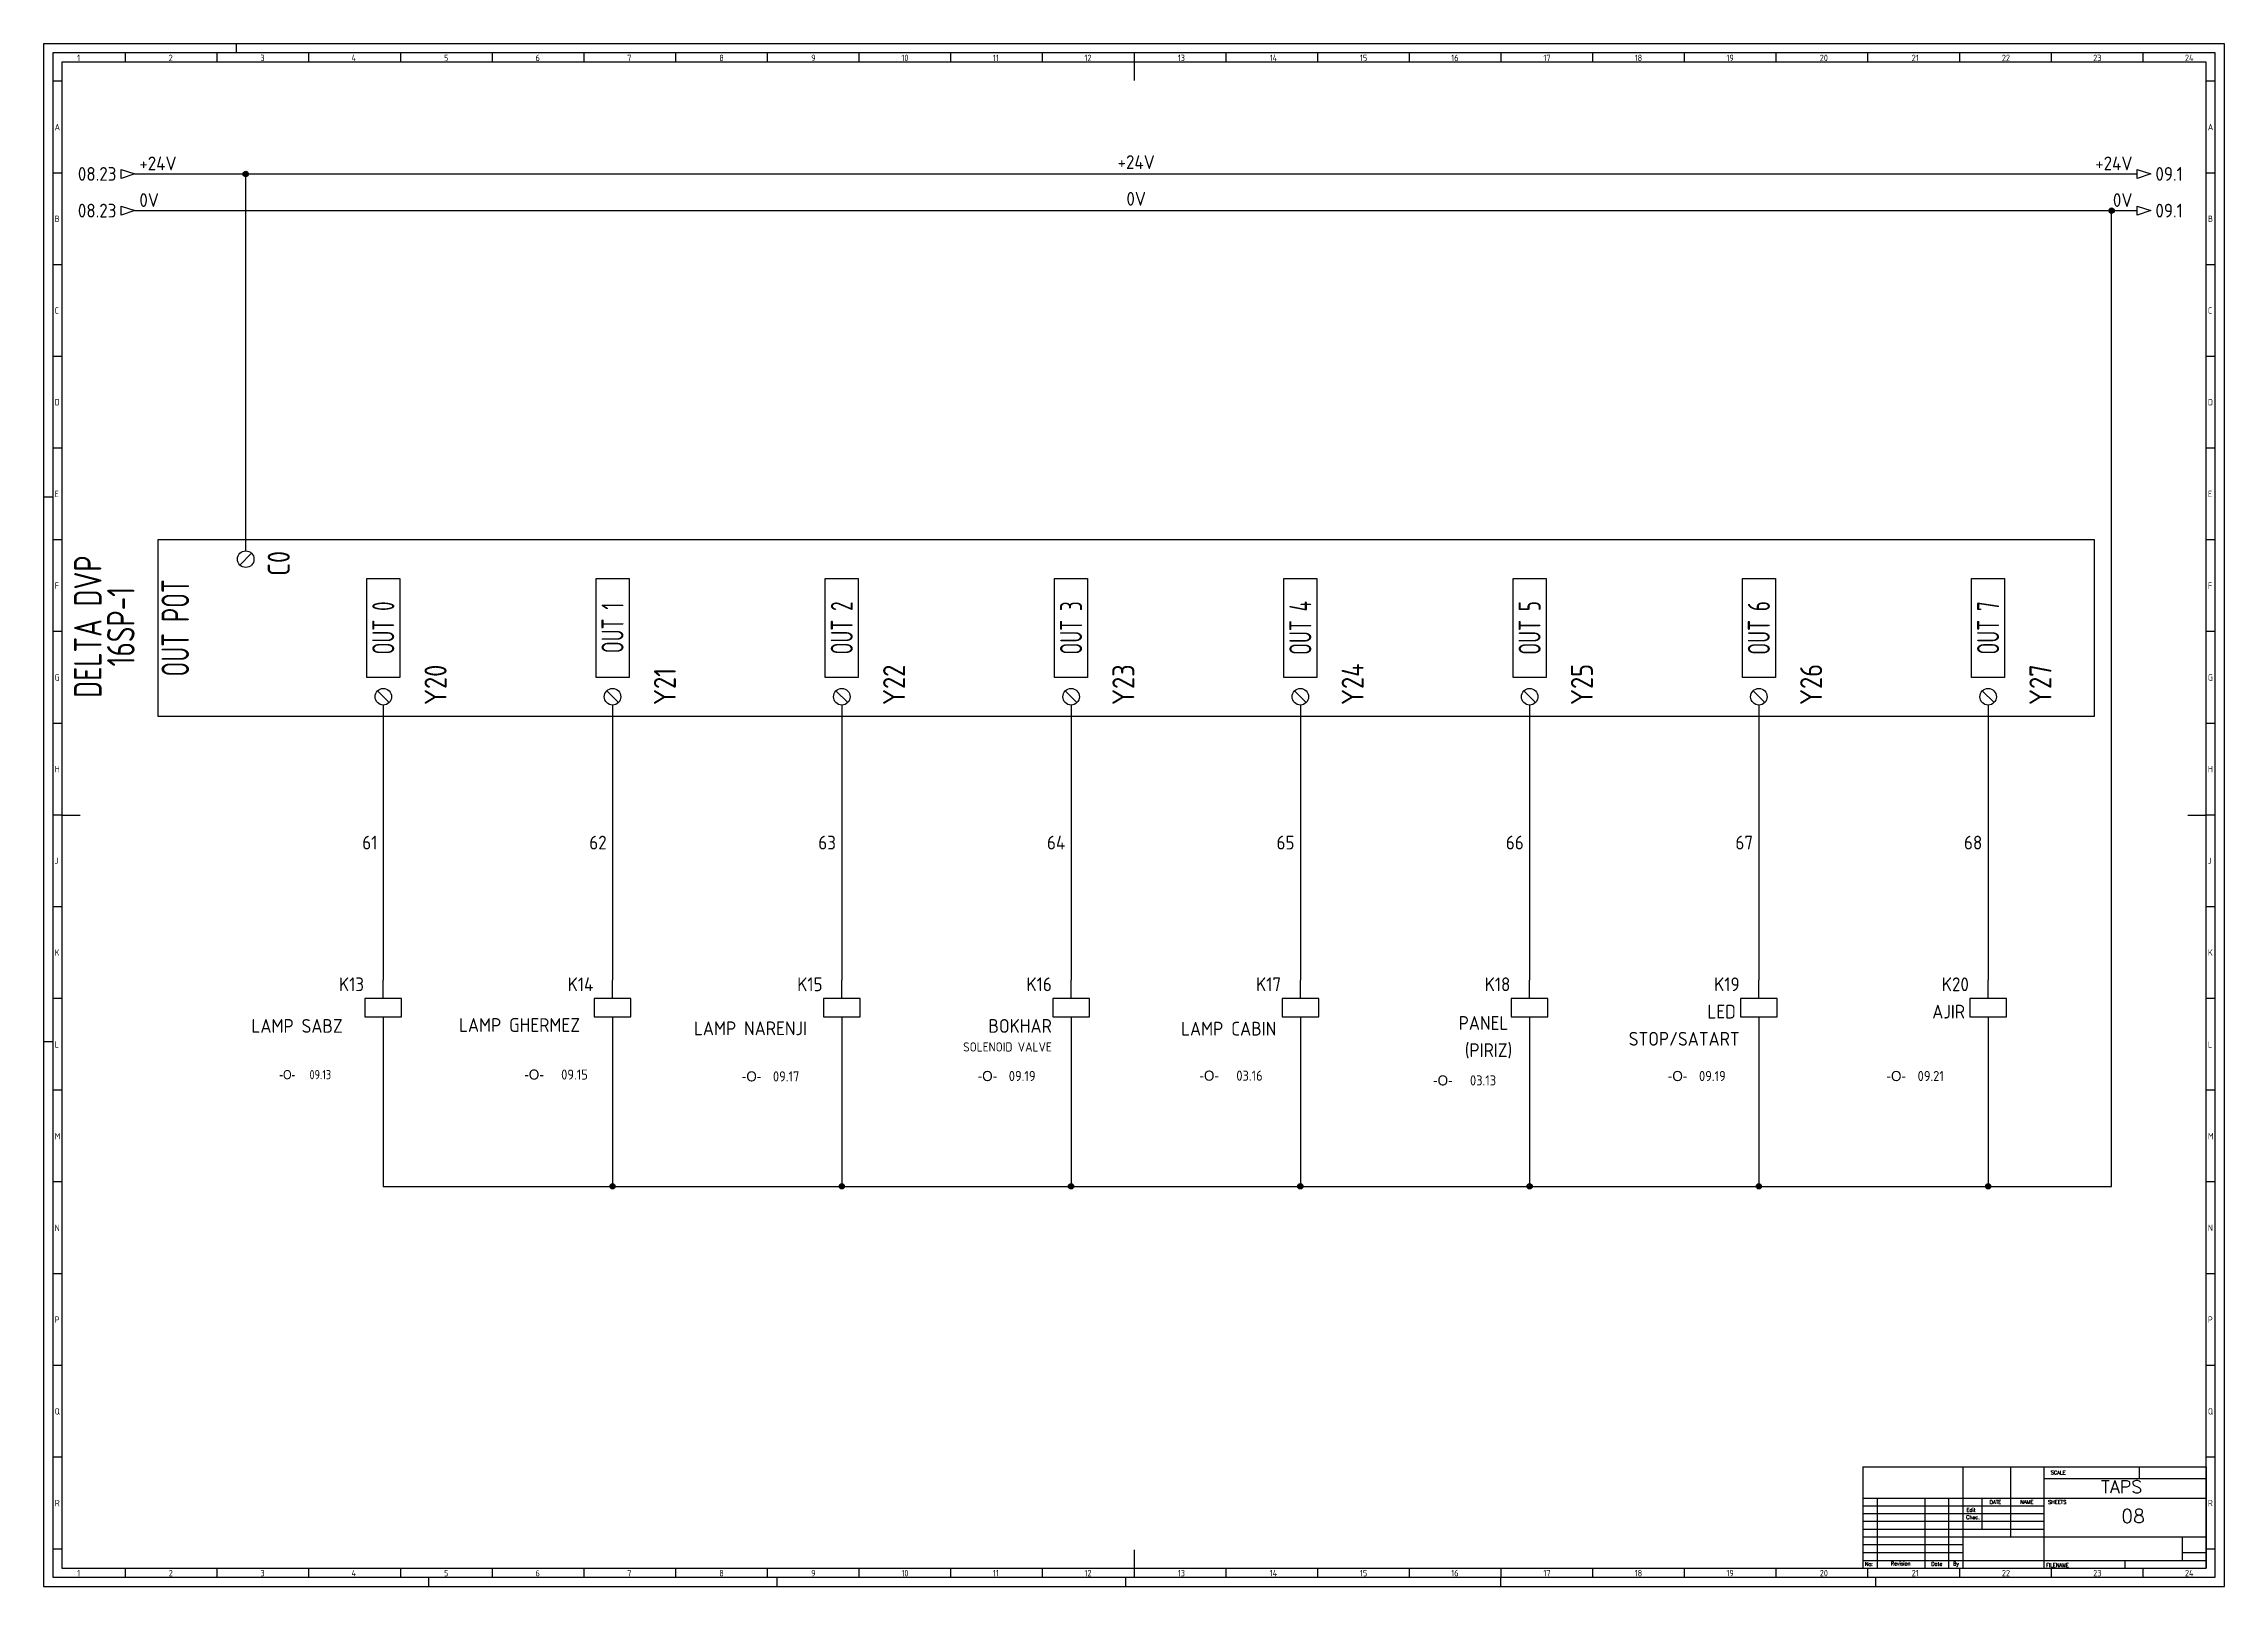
# Model space of a CAD drawing. Header units: millimetres. Extents: x 0 to 1189, y 5 to 846.
import ezdxf
from ezdxf.enums import TextEntityAlignment as Align

# ---------------------------------------------------------------- set-up
doc = ezdxf.new("R2010")
doc.units = ezdxf.units.MM
doc.header["$LTSCALE"] = 12
for name, color, linetype in [('025', 1, 'Continuous'), ('035', 5, 'Continuous'), ('07', 7, 'Continuous'), ('DESC', 1, 'Continuous'), ('MISC', 2, 'Continuous'), ('RED_2.5mm^2', 1, 'Continuous'), ('SYMS', 7, 'Continuous'), ('TAGS', 51, 'Continuous'), ('TERMS', 4, 'Continuous'), ('WIRENO', 70, 'Continuous'), ('WIREREF', 61, 'Continuous'), ('WIREREF_DEST', 7, 'Continuous'), ('XREF', 7, 'Continuous')]:
    doc.layers.add(name, color=color, linetype=linetype)
doc.styles.add('ISO Proportional', font='isocp.shx')
doc.styles.add('WD', font='romans.shx')
doc.styles.add('WD_IEC', font='ISOCP2.shx', dxfattribs={"width": 0.9, "height": 4})

# ---------------------------------------------------------------- blocks, each defined once
blk = doc.blocks.new('IEC_border_a0')
at = {"layer": '035', "color": 0}
for p, q in [((0, 841), (0, 0)), ((1189, 841), (0, 841)), ((44.5, 836), (44.5, 831)), ((94.5, 836), (94.5, 831)), ((105, 841), (105, 836)), ((144.5, 836), (144.5, 831)), ((194.5, 836), (194.5, 831)), ((244.5, 836), (244.5, 831)), ((294.5, 836), (294.5, 831)), ((344.5, 836), (344.5, 831)), ((394.5, 836), (394.5, 831)), ((444.5, 836), (444.5, 831)), ((494.5, 836), (494.5, 831)), ((544.5, 836), (544.5, 831)), ((594.5, 836), (594.5, 831)), ((644.5, 836), (644.5, 831)), ((694.5, 836), (694.5, 831)), ((744.5, 836), (744.5, 831)), ((794.5, 836), (794.5, 831)), ((844.5, 836), (844.5, 831)), ((894.5, 836), (894.5, 831)), ((944.5, 836), (944.5, 831)), ((994.5, 836), (994.5, 831)), ((1044.5, 836), (1044.5, 831)), ((1094.5, 836), (1094.5, 831)), ((1144.5, 836), (1144.5, 831)), ((1189, 0), (1189, 841)), ((10, 820.5), (5, 820.5)), ((1184, 820.5), (1179, 820.5)), ((10, 770.5), (5, 770.5)), ((1184, 770.5), (1179, 770.5)), ((10, 720.5), (5, 720.5)), ((1184, 720.5), (1179, 720.5)), ((10, 670.5), (5, 670.5)), ((1184, 670.5), (1179, 670.5)), ((10, 620.5), (5, 620.5)), ((1184, 620.5), (1179, 620.5)), ((0, 594), (5, 594)), ((10, 570.5), (5, 570.5)), ((1184, 570.5), (1179, 570.5)), ((10, 520.5), (5, 520.5)), ((1184, 520.5), (1179, 520.5)), ((10, 470.5), (5, 470.5)), ((1184, 470.5), (1179, 470.5)), ((10, 420.5), (5, 420.5)), ((1184, 420.5), (1179, 420.5)), ((1184, 420.5), (1179, 420.5)), ((10, 370.5), (5, 370.5)), ((1184, 370.5), (1179, 370.5)), ((10, 320.5), (5, 320.5)), ((1184, 320.5), (1179, 320.5)), ((0, 297), (5, 297)), ((10, 270.5), (5, 270.5)), ((1184, 270.5), (1179, 270.5)), ((1184, 270.5), (1179, 270.5)), ((10, 220.5), (5, 220.5)), ((1184, 220.5), (1179, 220.5)), ((10, 170.5), (5, 170.5)), ((1184, 170.5), (1179, 170.5)), ((10, 120.5), (5, 120.5)), ((1184, 120.5), (1179, 120.5)), ((10, 70.5), (5, 70.5)), ((1184, 70.5), (1179, 70.5)), ((10, 20.4), (5.1, 20.4)), ((1184, 20.4), (1179, 20.4)), ((0, 0), (1189, 0)), ((44.5, 10), (44.5, 5)), ((94.5, 10), (94.5, 5)), ((144.5, 10), (144.5, 5)), ((194.5, 10), (194.5, 5)), ((210, 0), (210, 5)), ((244.5, 10), (244.5, 5)), ((294.5, 10), (294.5, 5)), ((344.5, 10), (344.5, 5)), ((394.5, 10), (394.5, 5)), ((400, 0), (400, 5)), ((444.5, 10), (444.5, 5)), ((494.5, 10), (494.5, 5)), ((544.5, 10), (544.5, 5)), ((590, 0), (590, 5)), ((594.5, 10), (594.5, 5)), ((644.5, 10), (644.5, 5)), ((694.5, 10), (694.5, 5)), ((744.5, 10), (744.5, 5)), ((744.5, 10), (744.5, 5)), ((794.5, 10), (794.5, 5)), ((794.5, 0), (794.5, 5)), ((844.5, 10), (844.5, 5)), ((894.5, 10), (894.5, 5)), ((944.5, 10), (944.5, 5)), ((994.5, 10), (994.5, 5)), ((999, 0), (999, 5)), ((1044.5, 10), (1044.5, 5)), ((1094.5, 10), (1094.5, 5)), ((1144.5, 10), (1144.5, 5))]:
    blk.add_line(p, q, dxfattribs=at)
blk.add_lwpolyline([(10, 10), (1179, 10), (1179, 831), (10, 831)], close=True, dxfattribs=at)
at = {"layer": '07', "color": 0}
for p, q in [((594.5, 831), (594.5, 821)), ((10, 420.5), (20, 420.5)), ((1169, 420.5), (1179, 420.5)), ((594.5, 20), (594.5, 10))]:
    blk.add_line(p, q, dxfattribs=at)
blk.add_lwpolyline([(5, 5), (1184, 5), (1184, 836), (5, 836)], close=True, dxfattribs=at)
at = {"layer": '035', "color": 0, "style": 'ISO Proportional'}
for s, p in [('1', (18.3, 831.5)), ('2', (68.2, 831.5)), ('3', (118.2, 831.5)), ('4', (167.9, 831.5)), ('5', (218.3, 831.5)), ('6', (268.2, 831.5)), ('7', (318.2, 831.5)), ('8', (368.4, 831.5)), ('9', (418.5, 831.5)), ('10', (467.7, 831.5)), ('11', (517.5, 831.5)), ('12', (567.5, 831.5)), ('13', (618.4, 831.5)), ('14', (668.5, 831.5)), ('15', (717.7, 831.5)), ('16', (767.5, 831.5)), ('17', (817.7, 831.5)), ('18', (867.5, 831.5)), ('19', (917.5, 831.5)), ('20', (968.4, 831.5)), ('21', (1018.5, 831.5)), ('22', (1067.7, 831.5)), ('23', (1117.5, 831.5)), ('24', (1167.5, 831.5)), ('A', (6, 793.8)), ('A', (1180, 793.8)), ('B', (6, 743.8)), ('B', (1180, 743.8)), ('C', (6, 693.8)), ('C', (1180, 693.8)), ('D', (6, 643.8)), ('D', (1180, 643.8)), ('E', (6, 593.8)), ('E', (1180, 593.8)), ('F', (6, 543.8)), ('F', (1180, 543.8)), ('G', (6, 493.8)), ('G', (1180, 493.8)), ('H', (6, 443.8)), ('H', (1180, 443.8)), ('J', (6, 393.8)), ('J', (1180, 393.8)), ('K', (6, 343.8)), ('K', (1180, 343.8)), ('L', (6, 293.7)), ('L', (1180, 293.7)), ('M', (6, 243.7)), ('M', (1180, 243.7)), ('N', (6, 193.7)), ('N', (1180, 193.7)), ('P', (6, 143.7)), ('P', (1180, 143.7)), ('Q', (6, 93.7)), ('Q', (1180, 93.7)), ('R', (6.1, 43.7)), ('R', (1180, 43.7)), ('1', (18.3, 5.5)), ('2', (68.2, 5.5)), ('3', (118.2, 5.5)), ('4', (167.9, 5.5)), ('5', (218.3, 5.5)), ('6', (268.2, 5.5)), ('7', (318.2, 5.5)), ('8', (368.4, 5.5)), ('9', (418.5, 5.5)), ('10', (467.7, 5.5)), ('11', (517.5, 5.5)), ('12', (567.5, 5.5)), ('13', (618.4, 5.5)), ('14', (668.5, 5.5)), ('15', (717.7, 5.5)), ('16', (767.5, 5.5)), ('17', (817.7, 5.5)), ('18', (867.5, 5.5)), ('19', (917.5, 5.5)), ('20', (968.4, 5.5)), ('21', (1018.5, 5.5)), ('22', (1067.7, 5.5)), ('23', (1117.5, 5.5)), ('24', (1167.5, 5.5))]:
    blk.add_text(s, height=3.5, dxfattribs=at).set_placement(p)
blk = doc.blocks.new('IEC_tblock_a0')
at = {"layer": '035'}
for p, q in [((-106.6, 55.2), (-106.6, 17)), ((-88.4, 48.9), (0, 48.9)), ((-36.4, 55.2), (-36.4, 48.9)), ((-179.4, 38.2), (-179.4, 0)), ((-153.4, 38.2), (-153.4, 0)), ((-140.4, 38.2), (-140.4, 0)), ((-122.2, 38.2), (-122.2, 21.2)), ((-187.2, 34), (-88.4, 34)), ((-187.2, 29.8), (-88.4, 29.8)), ((-187.2, 25.5), (-88.4, 25.5)), ((-187.2, 21.2), (-88.4, 21.2)), ((-187.2, 17), (-132.6, 17)), ((-187.2, 12.8), (-132.6, 12.8)), ((-187.2, 8.5), (-132.6, 8.5)), ((-187.2, 4.2), (0, 4.2)), ((-44.2, 4.2), (-44.2, 0)), ((-13, 8.5), (0, 8.5))]:
    blk.add_line(p, q, dxfattribs=at)
at = {"layer": '07'}
for p, q in [((-187.2, 55.2), (0, 55.2)), ((-187.2, 55.2), (-187.2, 0)), ((-132.6, 55.2), (-132.6, 0)), ((-88.4, 55.2), (-88.4, 0)), ((0, 55.2), (0, 0)), ((-187.2, 38.2), (0, 38.2)), ((-132.6, 17), (0, 17)), ((-13, 17), (-13, 4.2)), ((-187.2, 0), (0, 0))]:
    blk.add_line(p, q, dxfattribs=at)
at = {"style": 'WD'}
for tag, p in [('SCALE', (-69.9, 51.1)), ('SH', (-8.7, 10.1)), ('FILENAME', (-68.1, 0.8))]:
    blk.add_attdef(tag, p, '', height=2, dxfattribs=at)
for tag, height, p in [('CKDATE', 2, (-114.9, 26.6)), ('EDDATE', 2, (-115, 30.8)), ('EDBY', 2, (-98, 30.9)), ('CKBY', 2, (-97.9, 26.3)), ('PROJDESC', 5, (-45.9, 29.2)), ('DWGDESC', 5, (-44.9, 19.7)), ('DWGNO', 3.5, (-48.5, 9.5))]:
    blk.add_attdef(tag, text='', height=height, dxfattribs=at).set_placement(p, align=Align.CENTER)
at = {"style": 'WD', "flags": 1}
blk.add_attdef('WD_TB', (-120.9, 11.9), '', height=2, dxfattribs=at)
at = {"layer": '025', "style": 'WD'}
for s, p in [('SCALE', (-80.6, 51.1)), ('NAME', (-97.7, 35.1)), ('No:', (-183.8, 1.2)), ('Revision', (-166.5, 1.5)), ('Date', (-146.8, 1.3)), ('By', (-136.3, 1.4))]:
    blk.add_text(s, height=2, dxfattribs=at).set_placement(p, align=Align.CENTER)
for s, p in [('DATE', (-118, 35)), ('SHEETS', (-86.1, 35)), ('Chec.', (-130.8, 26.7)), ('Edit', (-130.6, 30.7)), ('FILENAME', (-87.2, 0.6))]:
    blk.add_text(s, height=2, dxfattribs=at).set_placement(p)
blk = doc.blocks.new('HA1D3')
blk.add_lwpolyline([(0, 0), (-3.75, -1.25), (-3.75, 1.25)], close=True)
at = {"style": 'WD_IEC'}
blk.add_attdef('XREF', text='', height=2.5, dxfattribs=at).set_placement((-5, 0), align=Align.MIDDLE_RIGHT)
at = {"style": 'WD_IEC', "flags": 1}
blk.add_attdef('SIGCODE', text='', height=1, dxfattribs=at).set_placement((-2.5, 1.8), align=Align.RIGHT)
at = {"style": 'WD_IEC'}
for tag, p, height, flags in [('X1TERM01', (0, 0), 0.32, 1), ('WIRENO', (1.25, 1), 2.5, 8)]:
    blk.add_attdef(tag, p, '', height=height, dxfattribs=dict(at, flags=flags))
blk.add_attdef('DESC1', text='', height=2.5, dxfattribs=at).set_placement((1.25, -1), align=Align.TOP_LEFT)
blk = doc.blocks.new('WD_WNH')
at = {"linetype": 'Continuous', "style": 'WD_IEC', "width": 0.8}
blk.add_attdef('WIRENO', text='', height=2.5, dxfattribs=at).set_placement((0, 0.75), align=Align.CENTER)
at = {"style": 'WD_IEC', "flags": 1}
for tag, p in [('W08USER', (0, 0.375)), ('W04USER', (0, 0.875)), ('W05USER', (0, 0.75)), ('W09USER', (0, 0.25)), ('W03USER', (0, 1)), ('W06USER', (0, 0.625)), ('W07USER', (0, 0.5)), ('W02USER', (0, 1.125)), ('W01USER', (0, 1.25)), ('W10USER', (0, 0.125))]:
    blk.add_attdef(tag, text='', height=0.08, dxfattribs=at).set_placement(p, align=Align.CENTER)
blk = doc.blocks.new('PLCIO_2F11')
at = {"layer": 'SYMS'}
for p, q in [((-48, 48), (-48, -48)), ((1007.9, 48), (-48, 48)), ((1007.9, -48), (1007.9, 48)), ((-3.2, 34.3), (3.2, 40.7)), ((66, -27), (66, 27)), ((66, 27), (84, 27)), ((84, 27), (84, -27)), ((191, -27), (191, 27)), ((191, 27), (209, 27)), ((209, 27), (209, -27)), ((316, -27), (316, 27)), ((316, 27), (334, 27)), ((334, 27), (334, -27)), ((441, -27), (441, 27)), ((441, 27), (459, 27)), ((459, 27), (459, -27)), ((566, -27), (566, 27)), ((566, 27), (584, 27)), ((584, 27), (584, -27)), ((691, -27), (691, 27)), ((691, 27), (709, 27)), ((709, 27), (709, -27)), ((816, -27), (816, 27)), ((816, 27), (834, 27)), ((834, 27), (834, -27)), ((941, -27), (941, 27)), ((941, 27), (959, 27)), ((959, 27), (959, -27)), ((84, -27), (66, -27)), ((71.8, -34.3), (78.2, -40.7)), ((209, -27), (191, -27)), ((196.8, -34.3), (203.2, -40.7)), ((334, -27), (316, -27)), ((321.8, -34.3), (328.2, -40.7)), ((459, -27), (441, -27)), ((446.8, -34.3), (453.2, -40.7)), ((584, -27), (566, -27)), ((571.8, -34.3), (578.2, -40.7)), ((709, -27), (691, -27)), ((696.8, -34.3), (703.2, -40.7)), ((834, -27), (816, -27)), ((821.8, -34.3), (828.2, -40.7)), ((959, -27), (941, -27)), ((946.8, -34.3), (953.2, -40.7)), ((-48, -48), (1007.9, -48))]:
    blk.add_line(p, q, dxfattribs=at)
for centre in [(0, 37.5), (75, -37.5), (200, -37.5), (325, -37.5), (450, -37.5), (575, -37.5), (700, -37.5), (825, -37.5), (950, -37.5)]:
    blk.add_circle(centre, 4.5, dxfattribs=at)
at = {"layer": 'SYMS', "style": 'WD_IEC', "width": 0.9}
for tag, p in [('TERMDESC01', (6, 60)), ('TERM02', (97.5, -42)), ('TERM03', (222.5, -42)), ('TERM04', (347.5, -42)), ('TERM05', (472.5, -42)), ('TERM06', (597.5, -42)), ('TERM07', (722.5, -42)), ('TERM08', (847.5, -42)), ('TERM09', (972.5, -42))]:
    blk.add_attdef(tag, text='', height=12, rotation=90, dxfattribs=at).set_placement(p, align=Align.TOP_LEFT)
for tag, p in [('DESCA04', (316, 66)), ('DESCD04', (370, 66)), ('DESCA02', (66, 66)), ('DESCB02', (84, 66)), ('DESCC02', (102, 66)), ('DESCD02', (120, 66)), ('DESCE02', (138, 66)), ('DESCA03', (191, 66)), ('DESCB03', (209, 66)), ('DESCC03', (227, 66)), ('DESCD03', (245, 66)), ('DESCE03', (263, 66)), ('DESCB04', (334, 66)), ('DESCC04', (352, 66)), ('DESCE04', (388, 66)), ('DESCA05', (441, 66)), ('DESCB05', (459, 66)), ('DESCC05', (477, 66)), ('DESCD05', (495, 66)), ('DESCE05', (513, 66)), ('DESCA06', (566, 66)), ('DESCB06', (584, 66)), ('DESCC06', (602, 66)), ('DESCD06', (620, 66)), ('DESCE06', (638, 66)), ('DESCA07', (691, 66)), ('DESCB07', (709, 66)), ('DESCC07', (727, 66)), ('DESCD07', (745, 66)), ('DESCE07', (763, 66)), ('DESCA08', (816, 66)), ('DESCB08', (834, 66)), ('DESCC08', (852, 66)), ('DESCD08', (870, 66)), ('DESCE08', (888, 66)), ('DESCA09', (941, 66)), ('DESCB09', (959, 66)), ('DESCC09', (977, 66)), ('DESCD09', (995, 66)), ('DESCE09', (1013, 66))]:
    blk.add_attdef(tag, p, '', height=15, rotation=90, dxfattribs=at)
at = {"layer": 'SYMS', "style": 'WD_IEC', "width": 0.9, "flags": 1}
for tag, p in [('X2TERM01', (0, 42)), ('X8TERM02', (75, -42)), ('X8TERM03', (200, -42)), ('X8TERM04', (325, -42)), ('X8TERM05', (450, -42)), ('X8TERM06', (575, -42)), ('X8TERM07', (700, -42)), ('X8TERM08', (825, -42)), ('X8TERM09', (950, -42))]:
    blk.add_attdef(tag, text='', height=1.92, rotation=90, dxfattribs=at).set_placement(p, align=Align.RIGHT)
at = {"layer": 'SYMS', "style": 'WD_IEC', "width": 0.9}
for tag, p in [('TERM01', (12, 42)), ('TERMDESC02', (81, -60)), ('TERMDESC03', (206, -60)), ('TERMDESC04', (331, -60)), ('TERMDESC05', (456, -60)), ('TERMDESC06', (581, -60)), ('TERMDESC07', (706, -60)), ('TERMDESC08', (831, -60)), ('TERMDESC09', (956, -60))]:
    blk.add_attdef(tag, text='', height=12, rotation=90, dxfattribs=at).set_placement(p, align=Align.TOP_RIGHT)
at = {"layer": 'SYMS', "style": 'WD_IEC'}
for tag, width, p in [('INST', 0.8, (-159, 0)), ('MFG', 0.8, (-123, 0)), ('CAT', 0.8, (-105, 0)), ('LINE1', 0.9, (-87, 0)), ('LINE2', 0.9, (-69, 0)), ('DESC', 0.9, (-50.8, 0)), ('LOC', 0.8, (-141, 0)), ('TAG', 0.7, (-30.9, 0))]:
    blk.add_attdef(tag, text='', height=15, rotation=90, dxfattribs=dict(at, width=width)).set_placement(p, align=Align.CENTER)
at = {"layer": 'SYMS', "style": 'WD_IEC', "width": 0.7}
for tag, p in [('TAGA02', (75, 0)), ('TAGA03', (200, 0)), ('TAGA04', (325, 0)), ('TAGA05', (450, 0)), ('TAGA06', (575, 0)), ('TAGA07', (700, 0)), ('TAGA08', (825, 0)), ('TAGA09', (950, 0))]:
    blk.add_attdef(tag, text='', height=12, rotation=90, dxfattribs=at).set_placement(p, align=Align.MIDDLE_CENTER)
at = {"layer": 'SYMS', "linetype": 'Continuous', "style": 'WD_IEC', "width": 0.9, "flags": 9}
blk.add_attdef('ASSYCODE', text='', height=1.92, rotation=90, dxfattribs=at).set_placement((-102.9, -22.1), align=Align.CENTER)
blk = doc.blocks.new('VCR1')
for p, q in [((0, 2.5), (0, 7.5)), ((0, -2.5), (0, -7.5))]:
    blk.add_line(p, q)
blk.add_lwpolyline([(-5, 2.5), (-5, -2.5), (5, -2.5), (5, 2.5)], close=True)
at = {"style": 'WD_IEC'}
for tag, p in [('INST', (-5.25, 11.5)), ('TAG1', (-5.25, 4.5)), ('LOC', (-5.25, 8)), ('DESC1', (-5.25, -6.85)), ('DESC3', (-5.25, -13.85)), ('DESC2', (-5.25, -10.35))]:
    blk.add_attdef(tag, text='', height=2.5, dxfattribs=at).set_placement(p, align=Align.RIGHT)
blk.add_attdef('TERM01', text='', height=2, rotation=90, dxfattribs=at).set_placement((-1, 7.5), align=Align.RIGHT)
at = {"style": 'WD_IEC', "flags": 1}
for tag, p, height in [('X2TERM01', (0, 7.5), 0.32), ('X4LINK', (-5, 0), 0.32), ('X1LINK', (5, 0), 0.32), ('ASSYCODE', (1, -4), 1), ('FAMILY', (1, -5.5), 1), ('X8TERM02', (0, -7.5), 0.32), ('CATDESC', (1, -7), 1)]:
    blk.add_attdef(tag, p, '', height=height, dxfattribs=at)
at = {"style": 'WD_IEC', "flags": 9}
for tag, p in [('MFG', (-6, 1)), ('CAT', (-6, -1.5))]:
    blk.add_attdef(tag, text='', height=1.5, dxfattribs=at).set_placement(p, align=Align.RIGHT)
at = {"style": 'WD_IEC'}
blk.add_attdef('TERM02', (-1, -7.5), '', height=2, rotation=90, dxfattribs=at)
at = {"lineweight": 9, "style": 'WD_IEC'}
for tag, p in [('NO', (-5.5, -16.5)), ('NC', (-5.5, -20))]:
    blk.add_attdef(tag, text='', height=2.5, dxfattribs=at).set_placement(p, align=Align.TOP_RIGHT)
for tag, p in [('XREFNO', (-4, -16.5)), ('XREFNC', (-4, -20))]:
    blk.add_attdef(tag, text='', height=2.5, dxfattribs=at).set_placement(p, align=Align.TOP_LEFT)
blk = doc.blocks.new('WDDOT')
for radius in [0.72, 0.449, 0.223]:
    blk.add_circle((0, 0), radius)
blk = doc.blocks.new('HA1S1')
blk.add_lwpolyline([(0, 1.25), (3.75, 0), (0, -1.25)], close=True)
at = {"style": 'WD_IEC'}
for tag, height, flags, p in [('WIRENO', 2.5, 8, (-1.25, 1)), ('SIGCODE', 1, 1, (5, 1.8))]:
    blk.add_attdef(tag, text='', height=height, dxfattribs=dict(at, flags=flags)).set_placement(p, align=Align.RIGHT)
at = {"style": 'WD_IEC', "flags": 1}
blk.add_attdef('X4TERM01', (0, 0), '', height=0.32, dxfattribs=at)
at = {"style": 'WD_IEC'}
blk.add_attdef('XREF', text='', height=2.5, dxfattribs=at).set_placement((5, 0), align=Align.MIDDLE_LEFT)
blk.add_attdef('DESC1', text='', height=2.5, dxfattribs=at).set_placement((-1.25, -1), align=Align.TOP_RIGHT)
blk = doc.blocks.new('WD_WNV')
at = {"linetype": 'Continuous', "style": 'WD_IEC', "width": 0.8}
blk.add_attdef('WIRENO', text='', height=2.5, dxfattribs=at).set_placement((-1.6, 0), align=Align.MIDDLE_RIGHT)
at = {"style": 'WD_IEC', "flags": 1}
for tag, p in [('W08USER', (-1, 0.375)), ('W04USER', (-1, 0.875)), ('W05USER', (-1, 0.75)), ('W09USER', (-1, 0.25)), ('W03USER', (-1, 1)), ('W06USER', (-1, 0.625)), ('W07USER', (-1, 0.5)), ('W02USER', (-1, 1.125)), ('W01USER', (-1, 1.25)), ('W10USER', (-1, 0.125))]:
    blk.add_attdef(tag, text='', height=0.08, dxfattribs=at).set_placement(p, align=Align.CENTER)

msp = doc.modelspace()

# ---------------------------------------------------------------- linework, layer by layer
at = {"layer": 'RED_2.5mm^2', "color": 0}
for p, q in [((49.7, 774.9), (1141.4, 774.9)), ((110.2, 569.4), (110.2, 774.9)), ((49.7, 754.9), (1141.4, 754.9)), ((1127.5, 223), (1127.5, 754.9)), ((185.2, 485.4), (185.2, 335.4)), ((310.2, 485.4), (310.2, 335.4)), ((435.2, 485.4), (435.2, 335.4)), ((560.2, 485.4), (560.2, 335.4)), ((685.2, 485.4), (685.2, 335.4)), ((185.2, 305.4), (185.2, 223)), ((310.2, 305.4), (310.2, 223)), ((435.2, 305.4), (435.2, 223)), ((560.2, 305.4), (560.2, 223)), ((685.2, 305.4), (685.2, 223)), ((185.2, 223), (1127.5, 223))]:
    msp.add_line(p, q, dxfattribs=at)
at = {"layer": 'RED_2.5mm^2'}
for p, q in [((810.2, 485.4), (810.2, 335.4)), ((935.2, 485.4), (935.2, 335.4)), ((1060.2, 485.4), (1060.2, 335.4)), ((810.2, 305.4), (810.2, 223)), ((935.2, 305.4), (935.2, 223)), ((1060.2, 305.4), (1060.2, 223))]:
    msp.add_line(p, q, dxfattribs=at)

# ---------------------------------------------------------------- block references
msp.add_blockref('IEC_border_a0', (0, 4.9))
ref = msp.add_blockref('IEC_tblock_a0', (1179, 14.9))
ref.add_attrib('SH', '08', (1132.8, 39.5), dxfattribs={"height": 7.5, "style": 'WD'})
ref.add_attrib('PROJDESC', 'TAPS', dxfattribs={"height": 7, "style": 'WD'}).set_placement((1133, 55.7), align=Align.CENTER)
at = {"layer": 'SYMS'}
ref = msp.add_blockref('HA1D3', (49.7, 774.9), dxfattribs=dict(at, xscale=2, yscale=2, zscale=2))
ref.add_attrib('XREF', '08.23', dxfattribs={"layer": 'XREF', "height": 7.5, "style": 'WD_IEC'}).set_placement((39.7, 774.9), align=Align.MIDDLE_RIGHT)
ref.add_attrib('WIRENO', '+24V', (52.2, 776.9), dxfattribs={"layer": 'WIREREF_DEST', "height": 7.5, "style": 'WD_IEC', "flags": 8})
at = {"layer": 'SYMS', "xscale": 2, "yscale": 2, "zscale": 2}
for p in [(110.2, 774.9), (1127.5, 754.9), (810.2, 223), (935.2, 223), (1060.2, 223)]:
    msp.add_blockref('WDDOT', p, dxfattribs=at)
at = {"layer": 'SYMS'}
ref = msp.add_blockref('HA1S1', (1141.4, 774.9), dxfattribs=dict(at, xscale=2, yscale=2, zscale=2))
ref.add_attrib('XREF', '09.1', dxfattribs={"layer": 'XREF', "height": 7.5, "style": 'WD_IEC'}).set_placement((1151.4, 774.9), align=Align.MIDDLE_LEFT)
ref.add_attrib('WIRENO', '+24V', dxfattribs={"layer": 'WIREREF', "height": 7.5, "style": 'WD_IEC', "flags": 8}).set_placement((1138.9, 776.9), align=Align.RIGHT)
ref = msp.add_blockref('HA1D3', (49.7, 754.9), dxfattribs=dict(at, xscale=2, yscale=2, zscale=2))
ref.add_attrib('XREF', '08.23', dxfattribs={"layer": 'XREF', "height": 7.5, "style": 'WD_IEC'}).set_placement((39.7, 754.9), align=Align.MIDDLE_RIGHT)
ref.add_attrib('WIRENO', '0V', (52.2, 756.9), dxfattribs={"layer": 'WIREREF_DEST', "height": 7.5, "style": 'WD_IEC', "flags": 8})
ref = msp.add_blockref('HA1S1', (1141.4, 754.9), dxfattribs=dict(at, xscale=2, yscale=2, zscale=2))
ref.add_attrib('XREF', '09.1', dxfattribs={"layer": 'XREF', "height": 7.5, "style": 'WD_IEC'}).set_placement((1151.4, 754.9), align=Align.MIDDLE_LEFT)
ref.add_attrib('WIRENO', '0V', dxfattribs={"layer": 'WIREREF', "height": 7.5, "style": 'WD_IEC', "flags": 8}).set_placement((1138.9, 756.9), align=Align.RIGHT)
at = {"layer": 'SYMS', "color": 0}
ref = msp.add_blockref('PLCIO_2F11', (110.2, 527.4), dxfattribs=at)
ref.add_attrib('TERM01', 'C0', dxfattribs={"layer": 'TERMS', "height": 12, "rotation": 90, "style": 'WD_IEC', "width": 0.9}).set_placement((122.2, 569.4), align=Align.TOP_RIGHT)
ref.add_attrib('TAG', 'OUT POT', dxfattribs={"layer": 'TAGS', "height": 15, "rotation": 90, "style": 'WD_IEC', "width": 0.7}).set_placement((79.3, 527.4), align=Align.CENTER)
ref.add_attrib('CAT', '16SP-1', dxfattribs={"layer": 'MISC', "height": 15, "rotation": 90, "style": 'WD_IEC', "width": 0.8}).set_placement((49.6, 528.1), align=Align.CENTER)
ref.add_attrib('MFG', 'DELTA DVP', dxfattribs={"layer": 'MISC', "height": 15, "rotation": 90, "style": 'WD_IEC', "width": 0.8}).set_placement((31.6, 528.1), align=Align.CENTER)
ref.add_attrib('TERM02', 'Y20', dxfattribs={"layer": 'TERMS', "height": 12, "rotation": 90, "style": 'WD_IEC', "width": 0.9}).set_placement((207.7, 485.4), align=Align.TOP_LEFT)
ref.add_attrib('TAGA02', 'OUT 0', dxfattribs={"layer": 'TAGS', "height": 12, "rotation": 90, "style": 'WD_IEC', "width": 0.7}).set_placement((185.2, 527.4), align=Align.MIDDLE_CENTER)
ref.add_attrib('TERM03', 'Y21', dxfattribs={"layer": 'TERMS', "height": 12, "rotation": 90, "style": 'WD_IEC', "width": 0.9}).set_placement((332.7, 485.4), align=Align.TOP_LEFT)
ref.add_attrib('TAGA03', 'OUT 1', dxfattribs={"layer": 'TAGS', "height": 12, "rotation": 90, "style": 'WD_IEC', "width": 0.7}).set_placement((310.2, 527.4), align=Align.MIDDLE_CENTER)
ref.add_attrib('TERM04', 'Y22', dxfattribs={"layer": 'TERMS', "height": 12, "rotation": 90, "style": 'WD_IEC', "width": 0.9}).set_placement((457.7, 485.4), align=Align.TOP_LEFT)
ref.add_attrib('TAGA04', 'OUT 2', dxfattribs={"layer": 'TAGS', "height": 12, "rotation": 90, "style": 'WD_IEC', "width": 0.7}).set_placement((435.2, 527.4), align=Align.MIDDLE_CENTER)
ref.add_attrib('TERM05', 'Y23', dxfattribs={"layer": 'TERMS', "height": 12, "rotation": 90, "style": 'WD_IEC', "width": 0.9}).set_placement((582.7, 485.4), align=Align.TOP_LEFT)
ref.add_attrib('TAGA05', 'OUT 3', dxfattribs={"layer": 'TAGS', "height": 12, "rotation": 90, "style": 'WD_IEC', "width": 0.7}).set_placement((560.2, 527.4), align=Align.MIDDLE_CENTER)
ref.add_attrib('TERM06', 'Y24', dxfattribs={"layer": 'TERMS', "height": 12, "rotation": 90, "style": 'WD_IEC', "width": 0.9}).set_placement((707.7, 485.4), align=Align.TOP_LEFT)
ref.add_attrib('TAGA06', 'OUT 4', dxfattribs={"layer": 'TAGS', "height": 12, "rotation": 90, "style": 'WD_IEC', "width": 0.7}).set_placement((685.2, 527.4), align=Align.MIDDLE_CENTER)
ref.add_attrib('TERM07', 'Y25', dxfattribs={"layer": 'TERMS', "height": 12, "rotation": 90, "style": 'WD_IEC', "width": 0.9}).set_placement((832.7, 485.4), align=Align.TOP_LEFT)
ref.add_attrib('TAGA07', 'OUT 5', dxfattribs={"layer": 'TAGS', "height": 12, "rotation": 90, "style": 'WD_IEC', "width": 0.7}).set_placement((810.2, 527.4), align=Align.MIDDLE_CENTER)
ref.add_attrib('TERM08', 'Y26', dxfattribs={"layer": 'TERMS', "height": 12, "rotation": 90, "style": 'WD_IEC', "width": 0.9}).set_placement((957.7, 485.4), align=Align.TOP_LEFT)
ref.add_attrib('TAGA08', 'OUT 6', dxfattribs={"layer": 'TAGS', "height": 12, "rotation": 90, "style": 'WD_IEC', "width": 0.7}).set_placement((935.2, 527.4), align=Align.MIDDLE_CENTER)
ref.add_attrib('TERM09', 'Y27', dxfattribs={"layer": 'TERMS', "height": 12, "rotation": 90, "style": 'WD_IEC', "width": 0.9}).set_placement((1082.7, 485.4), align=Align.TOP_LEFT)
ref.add_attrib('TAGA09', 'OUT 7', dxfattribs={"layer": 'TAGS', "height": 12, "rotation": 90, "style": 'WD_IEC', "width": 0.7}).set_placement((1060.2, 527.4), align=Align.MIDDLE_CENTER)
ref = msp.add_blockref('VCR1', (185.2, 320.4), dxfattribs=dict(at, xscale=2, yscale=2, zscale=2))
ref.add_attrib('DESC1', 'LAMP SABZ', dxfattribs={"layer": 'DESC', "height": 7.5, "style": 'WD_IEC'}).set_placement((163.1, 306.7), align=Align.RIGHT)
ref.add_attrib('TAG1', 'K13', dxfattribs={"layer": 'TAGS', "height": 7.5, "style": 'WD_IEC'}).set_placement((174.7, 329.4), align=Align.RIGHT)
ref = msp.add_blockref('VCR1', (310.2, 320.4), dxfattribs=dict(at, xscale=2, yscale=2, zscale=2))
ref.add_attrib('DESC1', 'LAMP GHERMEZ', dxfattribs={"layer": 'DESC', "height": 7.5, "style": 'WD_IEC'}).set_placement((292.5, 307.2), align=Align.RIGHT)
ref.add_attrib('TAG1', 'K14', dxfattribs={"layer": 'TAGS', "height": 7.5, "style": 'WD_IEC'}).set_placement((299.7, 329.4), align=Align.RIGHT)
ref = msp.add_blockref('VCR1', (435.2, 320.4), dxfattribs=dict(at, xscale=2, yscale=2, zscale=2))
ref.add_attrib('DESC1', 'LAMP NARENJI', dxfattribs={"layer": 'DESC', "height": 7.5, "style": 'WD_IEC'}).set_placement((416.2, 305.4), align=Align.RIGHT)
ref.add_attrib('TAG1', 'K15', dxfattribs={"layer": 'TAGS', "height": 7.5, "style": 'WD_IEC'}).set_placement((424.7, 329.4), align=Align.RIGHT)
ref = msp.add_blockref('VCR1', (560.2, 320.4), dxfattribs=dict(at, xscale=2, yscale=2, zscale=2))
ref.add_attrib('DESC2', 'SOLENOID VALVE', dxfattribs={"layer": 'DESC', "height": 5, "style": 'WD_IEC'}).set_placement((549.7, 296.5), align=Align.RIGHT)
ref.add_attrib('DESC1', 'BOKHAR', dxfattribs={"layer": 'DESC', "height": 7.5, "style": 'WD_IEC'}).set_placement((549.7, 306.7), align=Align.RIGHT)
ref.add_attrib('TAG1', 'K16', dxfattribs={"layer": 'TAGS', "height": 7.5, "style": 'WD_IEC'}).set_placement((549.7, 329.4), align=Align.RIGHT)
ref = msp.add_blockref('VCR1', (685.2, 320.4), dxfattribs=dict(at, xscale=2, yscale=2, zscale=2))
ref.add_attrib('DESC1', 'LAMP CABIN', dxfattribs={"layer": 'DESC', "height": 7.5, "style": 'WD_IEC'}).set_placement((672.1, 305.2), align=Align.RIGHT)
ref.add_attrib('TAG1', 'K17', dxfattribs={"layer": 'TAGS', "height": 7.5, "style": 'WD_IEC'}).set_placement((674.7, 329.4), align=Align.RIGHT)
ref = msp.add_blockref('VCR1', (810.2, 320.4), dxfattribs=dict(at, xscale=2, yscale=2, zscale=2))
ref.add_attrib('DESC2', '(PIRIZ)', dxfattribs={"layer": 'DESC', "height": 7.5, "style": 'WD_IEC'}).set_placement((800.7, 293.5), align=Align.RIGHT)
ref.add_attrib('DESC1', 'PANEL', dxfattribs={"layer": 'DESC', "height": 7.5, "style": 'WD_IEC'}).set_placement((798.6, 308.3), align=Align.RIGHT)
ref.add_attrib('TAG1', 'K18', dxfattribs={"layer": 'TAGS', "height": 7.5, "style": 'WD_IEC'}).set_placement((799.7, 329.4), align=Align.RIGHT)
ref = msp.add_blockref('VCR1', (935.2, 320.4), dxfattribs=dict(at, xscale=2, yscale=2, zscale=2))
ref.add_attrib('DESC2', 'STOP/SATART', dxfattribs={"layer": 'DESC', "height": 7.5, "style": 'WD_IEC'}).set_placement((924.7, 299.7), align=Align.RIGHT)
ref.add_attrib('DESC1', 'LED', dxfattribs={"layer": 'DESC', "height": 7.5, "style": 'WD_IEC'}).set_placement((922.6, 314.5), align=Align.RIGHT)
ref.add_attrib('TAG1', 'K19', dxfattribs={"layer": 'TAGS', "height": 7.5, "style": 'WD_IEC'}).set_placement((924.7, 329.4), align=Align.RIGHT)
ref = msp.add_blockref('VCR1', (1060.2, 320.4), dxfattribs=dict(at, xscale=2, yscale=2, zscale=2))
ref.add_attrib('DESC1', 'AJIR', dxfattribs={"layer": 'DESC', "height": 7.5, "style": 'WD_IEC'}).set_placement((1047.6, 314.5), align=Align.RIGHT)
ref.add_attrib('TAG1', 'K20', dxfattribs={"layer": 'TAGS', "height": 7.5, "style": 'WD_IEC'}).set_placement((1049.7, 329.4), align=Align.RIGHT)
at = {"layer": 'SYMS', "color": 0, "xscale": 2, "yscale": 2, "zscale": 2}
for p in [(310.2, 223), (435.2, 223), (560.2, 223), (685.2, 223)]:
    msp.add_blockref('WDDOT', p, dxfattribs=at)
at = {"layer": 'WIRENO', "color": 0}
ref = msp.add_blockref('WD_WNH', (595.5, 774.9), dxfattribs=dict(at, xscale=2, yscale=2, zscale=2))
ref.add_attrib('WIRENO', '+24V', dxfattribs={"linetype": 'Continuous', "height": 7.5, "style": 'WD_IEC'}).set_placement((595.7, 777.6), align=Align.CENTER)
ref = msp.add_blockref('WD_WNH', (595.5, 754.9), dxfattribs=dict(at, xscale=2, yscale=2, zscale=2))
ref.add_attrib('WIRENO', '0V', dxfattribs={"linetype": 'Continuous', "height": 7.5, "style": 'WD_IEC'}).set_placement((595.7, 757.6), align=Align.CENTER)
at = {"layer": 'WIRENO'}
ref = msp.add_blockref('WD_WNV', (185.2, 410.4), dxfattribs=dict(at, xscale=2, yscale=2, zscale=2))
ref.add_attrib('WIRENO', '61', dxfattribs={"linetype": 'Continuous', "height": 7.5, "style": 'WD_IEC'}).set_placement((182, 410.4), align=Align.MIDDLE_RIGHT)
ref = msp.add_blockref('WD_WNV', (310.2, 410.4), dxfattribs=dict(at, xscale=2, yscale=2, zscale=2))
ref.add_attrib('WIRENO', '62', dxfattribs={"linetype": 'Continuous', "height": 7.5, "style": 'WD_IEC'}).set_placement((307, 410.4), align=Align.MIDDLE_RIGHT)
ref = msp.add_blockref('WD_WNV', (435.2, 410.4), dxfattribs=dict(at, xscale=2, yscale=2, zscale=2))
ref.add_attrib('WIRENO', '63', dxfattribs={"linetype": 'Continuous', "height": 7.5, "style": 'WD_IEC'}).set_placement((432, 410.4), align=Align.MIDDLE_RIGHT)
ref = msp.add_blockref('WD_WNV', (560.2, 410.4), dxfattribs=dict(at, xscale=2, yscale=2, zscale=2))
ref.add_attrib('WIRENO', '64', dxfattribs={"linetype": 'Continuous', "height": 7.5, "style": 'WD_IEC'}).set_placement((557, 410.4), align=Align.MIDDLE_RIGHT)
ref = msp.add_blockref('WD_WNV', (685.2, 410.4), dxfattribs=dict(at, xscale=2, yscale=2, zscale=2))
ref.add_attrib('WIRENO', '65', dxfattribs={"linetype": 'Continuous', "height": 7.5, "style": 'WD_IEC'}).set_placement((682, 410.4), align=Align.MIDDLE_RIGHT)
ref = msp.add_blockref('WD_WNV', (810.2, 410.4), dxfattribs=dict(at, xscale=2, yscale=2, zscale=2))
ref.add_attrib('WIRENO', '66', dxfattribs={"linetype": 'Continuous', "height": 7.5, "style": 'WD_IEC'}).set_placement((807, 410.4), align=Align.MIDDLE_RIGHT)
ref = msp.add_blockref('WD_WNV', (935.2, 410.4), dxfattribs=dict(at, xscale=2, yscale=2, zscale=2))
ref.add_attrib('WIRENO', '67', dxfattribs={"linetype": 'Continuous', "height": 7.5, "style": 'WD_IEC'}).set_placement((932, 410.4), align=Align.MIDDLE_RIGHT)
ref = msp.add_blockref('WD_WNV', (1060.2, 410.4), dxfattribs=dict(at, xscale=2, yscale=2, zscale=2))
ref.add_attrib('WIRENO', '68', dxfattribs={"linetype": 'Continuous', "height": 7.5, "style": 'WD_IEC'}).set_placement((1057, 410.4), align=Align.MIDDLE_RIGHT)

# ---------------------------------------------------------------- texts
at = {"layer": 'XREF', "attachment_point": 1, "style": 'WD_IEC'}
for s, insert, char_height in [('{\\Fmonotxt|c0;\\H0.67x;  \\Facaderef|c0;\\H1.49254x;-O-} {\\Fmonotxt|c0;\\H0.67x; } 09.13', (123.3, 286.4), 5), ('{\\Fmonotxt|c0;\\H0.67x;\\W1;  \\Facaderef|c0;\\H1.49254x;-O-\\Fisocp2|c0; \\Fmonotxt|c0;\\H0.67x; \\Fisocp2|c0;\\H1.49254x; 09.15}', (255.7, 286.7), 5.5), ('{\\Fmonotxt|c0;\\H0.67x;\\W1;  \\Facaderef|c0;\\H1.49254x;-O-\\Fisocp2|c0; \\Fmonotxt|c0;\\H0.67x; \\Fisocp2|c0;\\H1.49254x;09.17}', (374.3, 285.7), 5.5), ('{\\Fmonotxt|c0;\\H0.67x;\\W1;  \\Facaderef|c0;\\H1.49254x;-O-\\Fisocp2|c0; \\Fmonotxt|c0;\\H0.67x; \\Fisocp2|c0;\\H1.49254x;09.19}', (502.9, 285.9), 5.5), ('{\\Fmonotxt|c0;\\H0.67x;\\W1;  \\Facaderef|c0;\\H1.49254x;-O-\\Fisocp2|c0; \\Fmonotxt|c0;\\H0.67x; \\Fisocp2|c0;\\H1.49254x; 03.16}', (623.8, 286.1), 5.5), ('{\\Fmonotxt|c0;\\H0.67x;\\W1;  \\Facaderef|c0;\\H1.49254x;-O-\\Fisocp2|c0; \\Fmonotxt|c0;\\H0.67x; \\Fisocp2|c0;\\H1.49254x;09.19}', (879.2, 285.9), 5.5), ('{\\Fmonotxt|c0;\\H0.67x;\\W1;  \\Facaderef|c0;\\H1.49254x;-O-\\Fisocp2|c0; \\Fmonotxt|c0;\\H0.67x; \\Fisocp2|c0;\\H1.49254x;09.21}', (998.4, 285.9), 5.5), ('{\\Fmonotxt|c0;\\H0.67x;\\W1;  \\Facaderef|c0;\\H1.49254x;-O-\\Fisocp2|c0; \\Fmonotxt|c0;\\H0.67x; \\Fisocp2|c0;\\H1.49254x; 03.13}', (751.2, 283.5), 5.5)]:
    msp.add_mtext(s, dxfattribs=dict(at, insert=insert, char_height=char_height))

doc.saveas('drawing.dxf')
